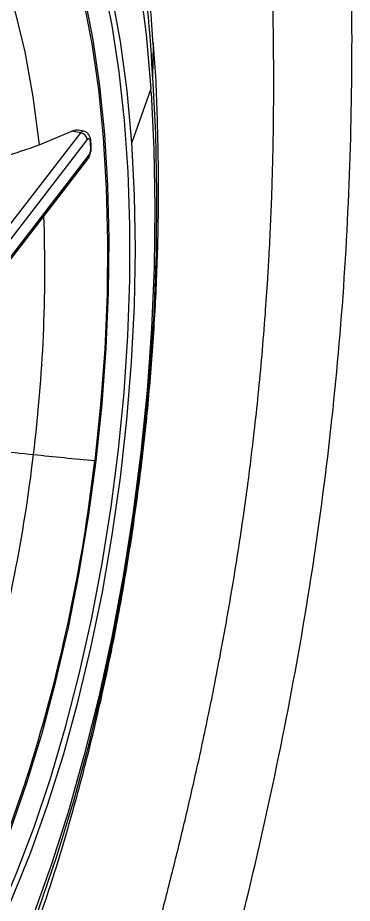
# Model space of a CAD drawing. Extents: x 943 to 1030, y 781 to 934.
# Drawn here: x 956.233 to 957.203, y 847.024 to 849.59 of the extents above; entities that cross this region are included whole.
import ezdxf

# ---------------------------------------------------------------- set-up
doc = ezdxf.new("R2010")
doc.units = 0
doc.header["$MEASUREMENT"] = 0
doc.layers.add('1', color=4, linetype='Continuous')

# ---------------------------------------------------------------- blocks, each defined once
blk = doc.blocks.new('AIRA')
at = {"layer": '1', "color": 3, "linetype": 'Continuous', "lineweight": 25}
for p, q in [((13.4489, 46.346), (13.4444, 46.404)), ((13.4492, 46.346), (13.4493, 46.3526)), ((13.4472, 46.2527), (13.4492, 46.346)), ((13.4418, 46.2184), (13.3869, 46.0631)), ((12.7067, 45.4018), (13.2387, 46.0906)), ((13.1177, 46.0557), (13.2125, 46.0953)), ((13.2387, 46.0906), (13.2125, 46.0953)), ((13.2471, 46.0955), (13.231, 46.0985)), ((13.2465, 46.0956), (13.2471, 46.0955)), ((13.2574, 46.0713), (12.7255, 45.3825)), ((13.269, 46.0556), (13.268, 46.0674)), ((12.7269, 45.3253), (13.2589, 46.0142)), ((12.7296, 45.335), (13.2615, 46.0239))]:
    blk.add_line(p, q, dxfattribs=at)
at = {"layer": '1', "color": 3, "linetype": 'Continuous', "lineweight": 25, "flags": 128}
for points in [[(13.0623, 47.3907), (13.089, 47.3653), (13.143, 47.302), (13.1935, 47.2257), (13.2402, 47.1369), (13.283, 47.036), (13.3214, 46.9238), (13.3553, 46.8009), (13.3844, 46.6681), (13.4086, 46.5261), (13.4278, 46.3759), (13.4418, 46.2184)], [(12.7631, 43.4291), (12.8246, 43.51), (12.8847, 43.6028), (12.9431, 43.7069), (12.9993, 43.8216), (13.0529, 43.946), (13.1036, 44.0792), (13.1509, 44.2203), (13.1946, 44.3683), (13.2343, 44.5221), (13.2697, 44.6806), (13.3006, 44.8427), (13.3268, 45.0071), (13.348, 45.1728), (13.3641, 45.3385), (13.3751, 45.5031), (13.3808, 45.6653), (13.3811, 45.8241), (13.3761, 45.9782), (13.3659, 46.1265), (13.3504, 46.268), (13.3299, 46.4017), (13.3044, 46.5266)], [(13.3869, 46.0631), (13.3733, 46.2131), (13.3542, 46.3553), (13.3297, 46.4884), (13.3001, 46.6116), (13.2655, 46.7239), (13.2263, 46.8244), (13.1826, 46.9123), (13.1349, 46.987), (13.0835, 47.048), (13.0288, 47.0947), (12.9713, 47.1268), (12.9432, 47.1368)], [(12.7439, 47.0845), (12.7928, 47.0919), (12.8511, 47.0883), (12.9074, 47.0709), (12.9616, 47.04), (13.013, 46.9957), (13.0614, 46.9384), (13.1065, 46.8684), (13.1479, 46.7862), (13.1852, 46.6925), (13.2183, 46.588), (13.2469, 46.4733), (13.2708, 46.3493), (13.2898, 46.2169), (13.3038, 46.0771), (13.3127, 45.9309), (13.3163, 45.7792), (13.3148, 45.6233), (13.3081, 45.4642), (13.2962, 45.303), (13.2793, 45.1411)], [(13.2834, 45.1409), (13.3005, 45.3045), (13.3125, 45.4671), (13.3193, 45.6277), (13.3208, 45.7851), (13.3171, 45.9381), (13.3082, 46.0858), (13.2941, 46.2269), (13.2749, 46.3605), (13.2508, 46.4856), (13.2219, 46.6014), (13.1885, 46.7069), (13.1508, 46.8015), (13.109, 46.8844), (13.0636, 46.9551), (13.0147, 47.013), (12.9627, 47.0577), (12.9435, 47.0704)], [(12.8039, 46.8557), (12.8281, 46.839), (12.8804, 46.7897), (12.929, 46.7249), (12.9733, 46.6453), (13.0129, 46.5515), (13.0475, 46.4446), (13.0766, 46.3255), (13.1001, 46.1955), (13.1177, 46.0557)], [(12.7777, 43.1592), (12.8141, 43.2123), (12.8792, 43.3178), (12.9424, 43.4343), (13.0034, 43.561), (13.0618, 43.6972), (13.1173, 43.8422), (13.1696, 43.995), (13.2183, 44.1548), (13.2632, 44.3207), (13.3039, 44.4916), (13.3404, 44.6666), (13.3723, 44.8446), (13.3994, 45.0246), (13.4217, 45.2056), (13.4389, 45.3865), (13.451, 45.5662), (13.4579, 45.7437), (13.4596, 45.918), (13.456, 46.088), (13.4472, 46.2527)], [(13.4425, 46.208), (13.4508, 46.0437), (13.4538, 45.8742), (13.4515, 45.7004), (13.4438, 45.5235), (13.4309, 45.3445), (13.4127, 45.1645), (13.3895, 44.9846), (13.3612, 44.806), (13.3283, 44.6296), (13.2907, 44.4567), (13.2488, 44.2883), (13.2028, 44.1254), (13.153, 43.969), (13.0997, 43.82)], [(12.5713, 43.2418), (12.6166, 43.2685), (12.68, 43.3174), (12.7432, 43.3798), (12.8057, 43.455), (12.8671, 43.5427), (12.9269, 43.6422), (12.9848, 43.7527), (13.0402, 43.8735), (13.0928, 44.0036), (13.1423, 44.1422), (13.1882, 44.2883), (13.2302, 44.4407), (13.268, 44.5984), (13.3014, 44.7603), (13.3301, 44.9252), (13.3539, 45.0919), (13.3727, 45.2593), (13.3862, 45.426), (13.3944, 45.5909), (13.3973, 45.7528), (13.3948, 45.9106), (13.3869, 46.0631)], [(12.4268, 43.2622), (12.4498, 43.2677), (12.511, 43.2918), (12.5728, 43.3295), (12.6348, 43.3805), (12.6964, 43.4445), (12.7573, 43.5211), (12.817, 43.6096), (12.875, 43.7095), (12.931, 43.82), (12.9846, 43.9404), (13.0353, 44.0697), (13.0828, 44.207), (13.1268, 44.3513), (13.1669, 44.5017), (13.2029, 44.657), (13.2344, 44.816), (13.2613, 44.9777), (13.2834, 45.1409)], [(13.2834, 45.1409), (13.2839, 45.1408), (13.284, 45.1408), (13.2839, 45.1407), (13.2835, 45.1407), (13.2828, 45.1408), (13.2819, 45.1408), (13.2807, 45.1409), (13.2793, 45.1411)], [(13.079, 44.2112), (13.0334, 44.0797), (12.9832, 43.9516), (12.9301, 43.8324), (12.8746, 43.7229), (12.8171, 43.6239), (12.758, 43.5362), (12.6977, 43.4604), (12.6366, 43.3969), (12.5753, 43.3464), (12.514, 43.309), (12.4533, 43.2852), (12.3937, 43.275), (12.3354, 43.2786), (12.2791, 43.296), (12.2564, 43.3071)]]:
    blk.add_lwpolyline(points, dxfattribs=at)
at = {"layer": '1', "color": 3, "linetype": 'Continuous', "lineweight": 25}
for centre, radius, start, end in [((10.6268, 46.1419), 2.8222, 2.4575, 20.1063), ((8.7821, 45.9239), 4.6766, 4.0315, 4.1571), ((8.883, 45.8971), 4.57, 3.9002, 4.0313), ((13.2474, 46.0855), 0.0101, 94.867, 149.3471), ((13.2347, 46.0681), 0.0229, 8.1377, 80.1414), ((13.2619, 46.0687), 0.00519, 94.867, 149.3471), ((13.2564, 46.0648), 0.0104, 351.2065, 60.593), ((13.2623, 46.0669), 0.00567, 319.1331, 3.5469), ((13.2222, 46.047), 0.0456, 329.5028, 5.875), ((9.6345, 45.7433), 3.6462, 4.8519, 5.0336), ((13.2634, 46.0554), 0.00556, 318.6616, 3.3898), ((13.248, 46.0224), 0.0136, 323.0174, 6.2828), ((8.7105, 45.696), 4.4241, 353.0244, 1.9912), ((16.2555, 75.3605), 30.366, 263.63798, 264.0387), ((8.6485, 45.6811), 4.4838, 344.2524, 353.3095), ((8.4779, 45.6885), 4.8324, 342.1995, 353.4955), ((14.9697, 63.0049), 17.9436, 264.02481, 264.59419)]:
    blk.add_arc(centre, radius, start, end, dxfattribs=at)
for points, knots in [([(14.0133, 46.8897), (14.0059, 47.002), (13.9911, 47.2264), (13.9503, 47.534), (13.8963, 47.8155), (13.8279, 48.0662), (13.7458, 48.2843), (13.6504, 48.4668), (13.5428, 48.6118), (13.4239, 48.7175), (13.2949, 48.7824), (13.1574, 48.8061), (13.0128, 48.7879), (12.8632, 48.7285), (12.7103, 48.6283), (12.5562, 48.4886), (12.403, 48.3113), (12.2525, 48.0981), (12.1071, 47.852), (11.9685, 47.5755), (11.8387, 47.272), (11.7195, 46.9449), (11.6122, 46.5974), (11.5189, 46.2347), (11.4392, 45.8602), (11.3996, 45.6048), (11.3797, 45.4766)], [0, 0, 0, 0, 0.041924, 0.083782, 0.12552, 0.167085, 0.208766, 0.250524, 0.292056, 0.333735, 0.375517, 0.417015, 0.458658, 0.50049, 0.541964, 0.583587, 0.625438, 0.666905, 0.708564, 0.750361, 0.791845, 0.833496, 0.87526, 0.916854, 0.958279, 1, 1, 1, 1]), ([(13.1476, 47.5164), (13.1493, 47.5143), (13.1839, 47.4705), (13.2413, 47.3478), (13.317, 47.1488), (13.377, 46.9111), (13.421, 46.6632), (13.4369, 46.4846), (13.4441, 46.4039)], [0, 0, 0, 0, 0.010337, 0.215555, 0.420774, 0.625993, 0.831211, 1, 1, 1, 1]), ([(13.6304, 43.5158), (13.6648, 43.649), (13.7335, 43.9156), (13.8262, 44.3376), (13.9044, 44.7693), (13.9642, 45.2075), (14.0041, 45.6455), (14.0239, 46.0762), (14.0267, 46.4953), (14.0178, 46.7581), (14.0133, 46.8897)], [0, 0, 0, 0, 0.1248513, 0.2499921, 0.3756358, 0.5003573, 0.6257755, 0.7512433, 0.8754458, 1, 1, 1, 1]), ([(13.4218, 43.6352), (13.4345, 43.682), (13.4608, 43.7793), (13.4992, 43.9281), (13.5367, 44.0803), (13.5737, 44.2395), (13.6092, 44.4036), (13.6424, 44.5711), (13.6724, 44.7368), (13.6994, 44.9037), (13.7227, 45.0676), (13.7403, 45.2103), (13.7537, 45.3348), (13.7645, 45.4485), (13.7735, 45.5598), (13.78, 45.6552), (13.7851, 45.7413), (13.7891, 45.8229), (13.7924, 45.9063), (13.7947, 45.9789), (13.7971, 46.082), (13.7985, 46.211), (13.7976, 46.3686), (13.7945, 46.5187), (13.7898, 46.6654), (13.7853, 46.7614), (13.7831, 46.8075)], [0, 0, 0, 0, 0.0473827, 0.0984865, 0.1468804, 0.1951766, 0.2506893, 0.3016014, 0.3510741, 0.4034277, 0.4543838, 0.5004057, 0.5330996, 0.5675875, 0.6038689, 0.6346521, 0.6548702, 0.6830057, 0.709885, 0.7321596, 0.7506326, 0.8063417, 0.8540533, 0.901858, 0.952857, 1, 1, 1, 1]), ([(13.1092, 43.7904), (13.1175, 43.8131), (13.1498, 43.9024), (13.1984, 44.062), (13.2551, 44.2671), (13.3039, 44.4722), (13.3459, 44.6769), (13.3814, 44.8817), (13.4106, 45.0868), (13.4337, 45.2923), (13.4506, 45.4985), (13.4611, 45.7054), (13.4654, 45.9135), (13.4618, 46.1231), (13.4564, 46.2697), (13.4496, 46.3456), (13.449, 46.352)], [0, 0, 0, 0, 0.028826, 0.113344, 0.195823, 0.276601, 0.356099, 0.434734, 0.512902, 0.590982, 0.669281, 0.74813, 0.827942, 0.909176, 0.992352, 1, 1, 1, 1]), ([(13.2308, 46.0978), (13.2294, 46.0982), (13.224, 46.1), (13.2174, 46.0973), (13.2125, 46.0953)], [0, 0, 0, 0, 0.256132, 1, 1, 1, 1]), ([(13.268, 46.067), (13.2675, 46.0705), (13.2666, 46.0772), (13.2627, 46.0857), (13.2562, 46.0921), (13.2502, 46.0954), (13.2467, 46.0954), (13.2461, 46.0954)], [0, 0, 0, 0, 0.268866, 0.520503, 0.741758, 0.95228, 1, 1, 1, 1]), ([(12.9036, 45.9945), (12.9414, 46.0031), (13.0161, 46.0203), (13.084, 46.044), (13.1177, 46.0557)], [0, 0, 0, 0, 0.504706, 1, 1, 1, 1]), ([(13.2589, 46.0142), (13.2608, 46.0171), (13.2649, 46.0236), (13.2682, 46.0359), (13.2694, 46.0474), (13.2691, 46.0536), (13.269, 46.0557)], [0, 0, 0, 0, 0.262444, 0.57008, 0.853127, 1, 1, 1, 1])]:
    blk.add_open_spline(points, degree=3, knots=knots, dxfattribs=at)

msp = doc.modelspace()

# ---------------------------------------------------------------- block references
at = {"layer": '1'}
msp.add_blockref('AIRA', (943.1775, 803.1658), dxfattribs=at)

doc.saveas('drawing.dxf')
